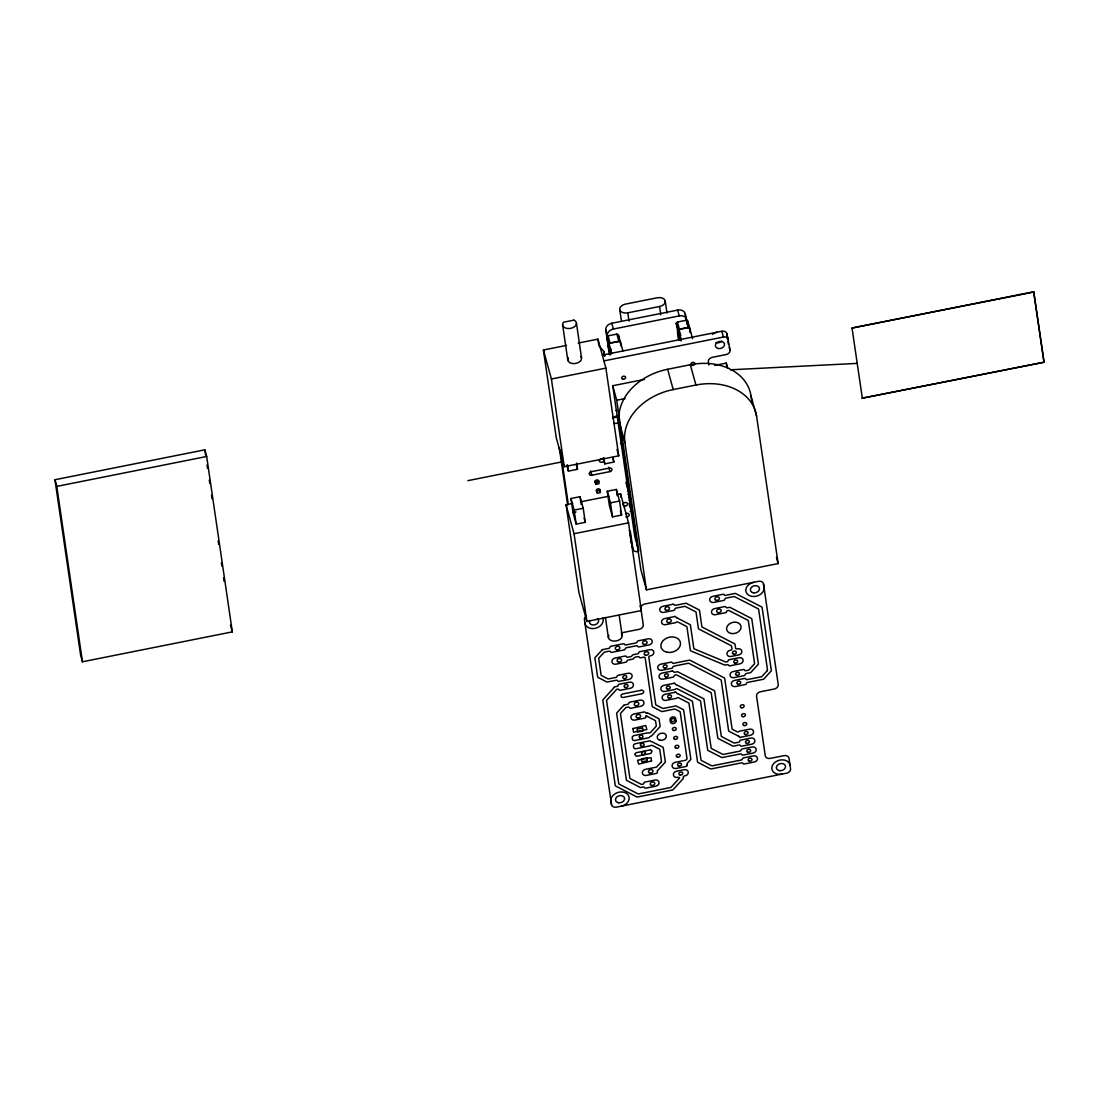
<?xml version="1.0" encoding="UTF-8"?>
<svg xmlns="http://www.w3.org/2000/svg" width="1099" height="1099" viewBox="0 0 1099 1099"><rect width="100%" height="100%" fill="white"/><g stroke="black" fill="none" stroke-linecap="round" stroke-linejoin="round"><path stroke-width="1.5" d="M622.913 350.842L618.38 334.893L616.869 334.11L608.049 335.868L606.854 337.187L609.876 351.364L611.387 352.147M608.873 344.564L610.082 343.231L618.902 341.473L620.413 342.256M609.492 345.237L608.283 346.556L610.316 353.933L611.525 352.6M680.748 338.3L679.223 337.53L676.201 323.353L677.41 322.034L686.229 320.276L687.74 321.059L692.59 338.671M678.234 330.717L679.443 329.398L688.249 327.639L689.774 328.422L690.364 332.502M680.02 340.333L678.509 339.564L677.506 332.75L678.715 331.431M620.509 443.653L621.443 442.622M619.795 309.849A6.965 4.492 -8.3 0 0 627.804 312.83L659.592 306.497A6.965 4.492 -8.3 0 0 665.211 300.783A6.965 4.492 -8.3 0 0 657.202 297.788L625.4 304.135A6.965 4.492 -8.3 0 0 619.795 309.849L621.333 320.372M609.396 354.757L605.755 329.865A6.965 5.303 -15.4 0 1 611.8 323.243L677.657 310.11A6.965 5.303 -15.4 0 1 685.24 314.012L687.562 324.782M610.014 353.919L607.349 335.662A6.965 5.303 -15.4 0 1 613.393 329.041L679.251 315.908A6.965 5.303 -15.4 0 1 686.834 319.809M578.101 343.094L597.925 339.138L605.906 368.124L618.737 455.824L564.24 466.69L556.245 437.704L543.414 350.004L566.534 345.402M610.549 354.867L608.846 343.245L620.207 340.978L620.935 345.965M602.362 355.087L721.851 331.252A4.643 3.531 -15.4 0 1 726.906 333.849L730.052 350.169A4.643 3.531 -15.4 0 1 726.013 354.579L712.399 357.299A4.643 3.531 -15.4 0 0 708.36 361.722L708.855 365.033M603.955 360.884L723.458 337.05A4.643 3.531 -15.4 0 1 728.513 339.646M543.414 350.004L551.41 379.004L605.906 368.124M54.95 479.727L204.84 449.821L206.667 456.483L232.329 631.87L82.452 661.777L80.612 655.1L54.95 479.727L56.791 486.39L82.452 661.777M56.791 486.39L206.667 456.483M862.372 398.456L852.027 328.024L1033.706 291.771L1044.05 362.217L862.289 398.168L1044.05 362.217M1033.788 292.059L852.027 328.024M667.629 369.278L690.337 364.744A55.678 42.408 -15.4 0 1 751.002 395.97L756.593 416.26L778.147 563.581L646.432 589.847L640.841 569.557L619.287 422.236A55.678 42.408 -15.4 0 1 667.629 369.278L673.22 389.568A55.678 42.408 -15.4 0 0 624.878 442.54L646.432 589.847M612.734 385.735L616.718 400.228L638.794 551.052L634.796 536.559L612.734 385.735L644.454 379.402M714.584 365.418L726.274 363.082L727.607 367.918M616.718 400.228L625.07 398.566M673.22 389.568L695.928 385.035A55.678 42.408 -15.4 0 1 756.593 416.26M467.913 480.648L561.369 461.992M566.837 465.317L568.43 471.114L577.511 469.3L576.604 463.064M603.172 458.077L604.766 463.874L613.846 462.061L613.173 457.376M591.743 475.235L609.918 471.608A2.322 1.772 -15.4 0 0 611.937 469.397A2.322 1.772 -15.4 0 0 609.409 468.092L591.235 471.718A2.322 1.772 -15.4 0 0 589.215 473.93A2.322 1.772 -15.4 0 0 591.743 475.235L590.548 470.88M595.837 484.343L599.01 483.711L598.653 481.252L595.479 481.898L595.837 484.343L594.957 481.183M570.944 498.493L580.025 496.679L583.226 508.288L585.272 522.313L576.192 524.127L572.991 512.532L570.944 498.493L574.131 510.101L576.192 524.127M607.28 491.253L616.36 489.44L619.561 501.034L621.608 515.06L612.528 516.873L609.327 505.279L607.28 491.253L610.467 502.847L612.528 516.873M617.253 494.523L620.564 493.863L628.546 522.849L641.376 610.549L586.866 621.416L578.885 592.43L566.054 504.729L572.661 503.424M580.918 501.776L608.997 496.171M574.131 510.101L583.226 508.288M610.467 502.847L619.561 501.034M572.991 512.532L576.027 511.928M566.054 504.729L574.049 533.729L628.546 522.849M674.525 616.594L664.785 618.545A3.709 2.83 -15.4 0 0 661.571 622.075L661.639 622.57A3.709 2.83 -15.4 0 0 665.678 624.644L675.404 622.707A1.387 1.058 -15.4 0 0 676.187 622.336A1.387 1.058 -15.4 0 1 677.987 622.075L686.463 626.43A1.387 1.058 -15.4 0 1 686.971 627.103L690.364 650.265A1.387 1.058 -15.4 0 0 690.955 650.979L724.488 664.964A1.387 1.058 -15.4 0 0 725.409 665.032L727.167 664.689A1.387 1.058 -15.4 0 1 728.623 665.238A1.387 1.058 -15.4 0 0 730.066 665.802L739.861 663.851A3.709 2.83 -15.4 0 0 743.075 660.32L743.006 659.826A3.709 2.83 -15.4 0 0 738.968 657.752L729.241 659.688A1.387 1.058 -15.4 0 0 728.033 660.774A1.387 1.058 -15.4 0 1 726.824 661.873L726.343 661.969A1.387 1.058 -15.4 0 1 725.422 661.886L694.403 648.959A1.387 1.058 -15.4 0 1 693.799 648.245L690.433 625.207A1.387 1.058 -15.4 0 0 689.925 624.548L677.314 618.064M621.416 632.859L639.247 629.301A4.643 3.531 -15.4 0 0 643.286 624.891L640.868 608.406A4.643 3.531 -15.4 0 1 644.893 603.997L758.447 581.344A4.643 3.531 -15.4 0 1 763.503 583.94L778.229 684.608A4.643 3.531 -15.4 0 1 774.204 689.018L760.577 691.738A4.643 3.531 -15.4 0 0 756.552 696.148L765.275 755.782A4.643 3.531 -15.4 0 0 770.33 758.379L783.958 755.659A4.643 3.531 -15.4 0 1 789.013 758.269L790.552 768.792A4.643 3.531 -15.4 0 1 786.513 773.201L616.539 807.119A4.643 3.531 -15.4 0 1 611.484 804.509L584.434 619.657A4.643 3.531 -15.4 0 1 586.262 616.168M673.824 683.372L664.084 685.323A3.709 2.83 -15.4 0 0 660.87 688.853L660.939 689.348A3.709 2.83 -15.4 0 0 664.977 691.422L674.704 689.485A1.387 1.058 -15.4 0 0 675.487 689.114A1.387 1.058 -15.4 0 1 677.286 688.853L700.049 700.558A1.387 1.058 -15.4 0 1 700.558 701.231L707.66 749.848A1.387 1.058 -15.4 0 0 708.168 750.507L721.507 757.376A1.387 1.058 -15.4 0 0 722.524 757.486L740.231 753.955A1.387 1.058 -15.4 0 1 741.688 754.518A1.387 1.058 -15.4 0 0 743.13 755.068L752.911 753.117A3.709 2.83 -15.4 0 0 756.139 749.587L756.071 749.092A3.709 2.83 -15.4 0 0 752.018 747.018L742.306 748.955A1.387 1.058 -15.4 0 0 741.097 750.04A1.387 1.058 -15.4 0 1 739.888 751.139L723.609 754.381A1.387 1.058 -15.4 0 1 722.606 754.271L711.63 748.625A1.387 1.058 -15.4 0 1 711.122 747.952L704.019 699.335A1.387 1.058 -15.4 0 0 703.511 698.676L676.613 684.842M675.129 692.288L665.39 694.225A3.709 2.83 -15.4 0 0 662.175 697.755L662.244 698.25A3.709 2.83 -15.4 0 0 666.282 700.338L676.009 698.387A1.387 1.058 -15.4 0 0 676.792 698.016A1.387 1.058 -15.4 0 1 678.591 697.769L688.51 702.865A1.387 1.058 -15.4 0 1 689.018 703.525L697.535 761.786A1.387 1.058 -15.4 0 0 698.044 762.459L710.325 768.778A1.387 1.058 -15.4 0 0 711.341 768.888L741.537 762.857A1.387 1.058 -15.4 0 1 742.979 763.42A1.387 1.058 -15.4 0 0 744.435 763.984L754.216 762.033A3.709 2.83 -15.4 0 0 757.445 758.502L757.376 758.008A3.709 2.83 -15.4 0 0 753.323 755.92L743.611 757.87A1.387 1.058 -15.4 0 0 742.402 758.956A1.387 1.058 -15.4 0 1 741.193 760.041L712.427 765.783A1.387 1.058 -15.4 0 1 711.424 765.66L701.505 760.563A1.387 1.058 -15.4 0 1 700.997 759.904L692.48 701.643A1.387 1.058 -15.4 0 0 691.972 700.983L677.918 693.744M740.575 737.25L750.315 735.3A3.709 2.83 -15.4 0 0 753.529 731.769L753.461 731.275A3.709 2.83 -15.4 0 0 749.422 729.2L739.696 731.137A1.387 1.058 -15.4 0 0 738.913 731.508A1.387 1.058 -15.4 0 1 737.113 731.769L732.58 729.434A1.387 1.058 -15.4 0 1 732.071 728.761L724.708 678.509A1.387 1.058 -15.4 0 0 724.2 677.836L690.172 660.32A1.387 1.058 -15.4 0 0 689.169 660.211L673.673 663.301A1.387 1.058 -15.4 0 1 672.231 662.738A1.387 1.058 -15.4 0 0 670.775 662.189L660.994 664.139A3.709 2.83 -15.4 0 0 657.765 667.67L657.834 668.151A3.709 2.83 -15.4 0 0 661.886 670.239L671.599 668.302A1.387 1.058 -15.4 0 0 672.808 667.203A1.387 1.058 -15.4 0 1 674.017 666.118L688.07 663.315A1.387 1.058 -15.4 0 1 689.073 663.439L720.738 679.731A1.387 1.058 -15.4 0 1 721.246 680.391L728.61 730.656A1.387 1.058 -15.4 0 0 729.104 731.316L737.786 735.781M857.247 363.384L730.34 369.8M650.581 749.985L651.968 750.851L651.061 753.227A3.105 2.363 -15.4 0 1 650.031 753.584L637.351 756.112A3.105 2.363 -15.4 0 1 636.28 756.181L634.741 754.285L635.813 752.925A3.105 2.363 -15.4 0 1 636.829 752.581L649.509 750.054A3.105 2.363 -15.4 0 1 650.581 749.985M677.204 330.167L678.715 330.936L680.748 338.794L679.539 340.113L677.506 332.75M609.354 344.784L607.843 344.001L609.876 351.364M609.286 353.37L610.797 354.153M647.036 716.273L654.812 720.271A2.322 1.772 -15.4 0 1 655.65 721.37L656.282 725.642A1.387 1.058 -15.4 0 1 655.993 726.466L650.526 732.442A1.387 1.058 -15.4 0 1 648.726 732.882A1.387 1.058 -15.4 0 0 647.847 732.827L634.247 735.533A2.322 1.772 -15.4 0 0 632.241 737.745L632.447 739.201A2.322 1.772 -15.4 0 0 634.975 740.492L648.561 737.786A1.387 1.058 -15.4 0 0 649.674 737.003A1.387 1.058 -15.4 0 1 650.787 736.234A1.387 1.058 -15.4 0 0 651.734 735.726L659.798 726.906A1.387 1.058 -15.4 0 0 660.087 726.082L659.07 719.199A1.387 1.058 -15.4 0 0 658.562 718.54L648.135 713.169A1.387 1.058 -15.4 0 0 647.132 713.045M599.614 346.583L603.653 351.199L604.986 356.049M729.255 347.27L730.052 350.169M721.851 331.252L723.458 337.05M776.416 557.33L778.147 563.581M686.229 320.276L688.249 327.639M677.657 310.11L679.251 315.908M690.337 364.744L695.928 385.035M677.41 322.034L679.443 329.398M679.443 330.854L680.762 335.648M676.201 323.353L681.229 340.937M616.869 334.11L618.902 341.473M611.8 323.243L613.393 329.041M608.049 335.868L610.082 343.231M605.755 329.865L607.349 335.662M608.846 343.245L611.566 353.109M619.287 422.236L624.878 442.54M616.965 449.381L618.737 455.824M625.922 482.324L628.628 492.187L631.444 511.406L629.178 503.191M612.651 457.706L613.846 462.061M632.117 546.066L632.928 548.964A4.643 3.531 -15.4 0 0 637.983 551.561M608.722 467.254L609.918 471.608M620.413 510.719L621.608 515.06M640.044 605.714L641.376 610.549M576.316 464.959L577.511 469.3M584.077 517.959L585.272 522.313M230.488 625.194L232.329 631.87M1033.706 291.771L1043.968 361.928M751.002 395.97L751.743 401.039M727.565 338.355L726.906 333.849L727.442 337.517A9.287 7.061 -15.4 0 1 727.414 339.055M728.005 341.363L728.445 344.372M726.274 363.082L726.769 366.475M690.145 332.145L689.416 327.172L678.069 329.439L679.525 339.399M687.74 321.059L688.73 327.859M685.24 314.012L685.968 318.985M680.061 335.071L680.473 337.874M665.211 300.783L667.011 313.064M659.592 306.497L660.801 314.74M627.804 312.83L629.013 321.087M618.38 334.893L618.984 338.973M610.838 348.878L611.25 351.68M632.928 548.964L630.51 532.479A4.643 3.531 -15.4 0 0 629.205 530.487M603.653 351.199L604.381 356.158M629.631 531.628L631.321 543.167M597.925 339.138L598.914 345.883M620.564 493.863L621.059 497.229M616.36 489.44L617.267 495.676M645.896 716.177L645.978 716.782A1.387 1.058 -15.4 0 1 644.77 718.1L635.057 720.037A3.709 2.83 -15.4 0 1 631.005 717.963L630.936 717.468A3.709 2.83 -15.4 0 1 634.164 713.938L643.945 711.987A1.387 1.058 -15.4 0 1 645.401 712.55A1.387 1.058 -15.4 0 0 646.844 713.1M603.859 457.637L604.766 463.874M576.426 323.037L581.55 358.109M619.218 615.55L622.158 635.593M562.633 324.961L567.771 360.032M605.439 617.487L608.365 637.53M580.025 496.679L581.165 504.482M567.524 464.877L568.43 471.114M551.41 379.004L564.24 466.69M574.049 533.729L586.866 621.416M560.353 449.986L568.293 504.262M559.254 447.581L567.688 505.238M204.84 449.821L205.568 454.876M207.052 465.001L207.546 468.366M209.277 480.181L209.772 483.546M211.489 495.347L211.983 498.726M218.152 540.887L218.646 544.252M221.366 562.812L221.861 566.177M223.592 577.978L224.072 581.357M763.503 583.94L764.039 587.608A9.287 7.061 -15.4 0 1 755.892 596.29A9.287 7.061 -15.4 0 1 745.85 591.125A9.287 7.061 -15.4 0 1 753.708 582.291M611.484 804.509L610.948 800.855A9.287 7.061 -15.4 0 1 619.094 792.159A9.287 7.061 -15.4 0 1 629.123 797.324A9.287 7.061 -15.4 0 1 621.278 806.171M584.929 623.009L584.943 623.174A9.287 7.061 -15.4 0 0 596.098 628.12A9.287 7.061 -15.4 0 0 602.637 617.995M781.774 774.149A9.287 7.061 -15.4 0 1 771.855 768.847A9.287 7.061 -15.4 0 1 779.864 760.096A9.287 7.061 -15.4 0 1 790.016 765.124M597.361 618.531A4.643 3.531 -15.4 0 1 597.609 623.202A4.643 3.531 -15.4 0 1 591.715 624.713A4.643 3.531 -15.4 0 1 589.792 620.468M646.033 716.15A1.387 1.058 -15.4 0 1 646.871 716.205M676.902 617.926A1.387 1.058 -15.4 0 1 676.022 617.253A2.006 1.525 -15.4 0 0 674.635 616.292M727.785 610.563A1.387 1.058 -15.4 0 0 726.576 611.648A1.387 1.058 -15.4 0 1 725.367 612.734L715.641 614.671A3.709 2.83 -15.4 0 1 711.602 612.596L711.534 612.102A3.709 2.83 -15.4 0 1 714.748 608.571L724.543 606.621A1.387 1.058 -15.4 0 1 725.986 607.184A1.387 1.058 -15.4 0 0 727.442 607.733L729.214 607.39A1.387 1.058 -15.4 0 1 730.231 607.5L751.304 618.352A1.387 1.058 -15.4 0 1 751.812 619.012L758.351 663.7A1.387 1.058 -15.4 0 1 758.063 664.524L751.015 672.245A1.387 1.058 -15.4 0 1 750.095 672.753L746.345 673.495A1.387 1.058 -15.4 0 0 745.136 674.58A1.387 1.058 -15.4 0 1 743.927 675.679L734.201 677.616A3.709 2.83 -15.4 0 1 730.162 675.528L730.093 675.047A3.709 2.83 -15.4 0 1 733.308 671.516L743.089 669.566A1.387 1.058 -15.4 0 1 744.545 670.115A1.387 1.058 -15.4 0 0 746.001 670.678L748.185 670.239A1.387 1.058 -15.4 0 0 749.106 669.744L754.257 664.084A1.387 1.058 -15.4 0 0 754.546 663.26L748.35 620.908A1.387 1.058 -15.4 0 0 747.842 620.234L729.132 610.604A1.387 1.058 -15.4 0 0 728.115 610.495M738.198 735.918A1.387 1.058 -15.4 0 1 739.077 736.591A2.006 1.525 -15.4 0 0 740.465 737.553M676.201 684.704A1.387 1.058 -15.4 0 1 675.322 684.031A2.006 1.525 -15.4 0 0 673.934 683.07M677.506 693.62A1.387 1.058 -15.4 0 1 676.627 692.947A2.006 1.525 -15.4 0 0 675.239 691.985M687.177 765.151A1.387 1.058 -15.4 0 1 685.968 766.47L676.242 768.421A3.709 2.83 -15.4 0 1 672.203 766.333L672.135 765.838A3.709 2.83 -15.4 0 1 675.349 762.308L685.295 760.329A1.387 1.058 -15.4 0 0 686.216 759.821L686.696 759.299A1.387 1.058 -15.4 0 0 686.999 758.475L680.212 712.138A1.387 1.058 -15.4 0 0 679.704 711.479L675.349 709.24A1.387 1.058 -15.4 0 0 674.346 709.116L662.395 711.506A1.387 1.058 -15.4 0 1 661.392 711.383L652.751 706.945A1.387 1.058 -15.4 0 1 652.243 706.286L645.182 657.971A1.387 1.058 -15.4 0 0 643.657 657.202L640.786 657.765A1.387 1.058 -15.4 0 1 639.33 657.216A1.387 1.058 -15.4 0 0 637.873 656.653L635.359 657.161A1.387 1.058 -15.4 0 0 634.439 657.655L633.532 658.644A1.387 1.058 -15.4 0 1 632.626 659.139L628.216 660.032A1.387 1.058 -15.4 0 0 626.993 661.117A1.387 1.058 -15.4 0 1 625.784 662.202L616.072 664.139A3.709 2.83 -15.4 0 1 612.033 662.065L611.951 661.571A3.709 2.83 -15.4 0 1 615.179 658.04L624.96 656.089A1.387 1.058 -15.4 0 1 626.416 656.653A1.387 1.058 -15.4 0 0 627.859 657.202L630.702 656.639A1.387 1.058 -15.4 0 0 631.623 656.144L632.529 655.155A1.387 1.058 -15.4 0 1 633.45 654.647L637.53 653.836A1.387 1.058 -15.4 0 0 638.739 652.737A1.387 1.058 -15.4 0 1 639.948 651.652L649.674 649.715A3.709 2.83 -15.4 0 1 653.713 651.789L653.795 652.284A3.709 2.83 -15.4 0 1 650.567 655.815L650.017 655.924A1.387 1.058 -15.4 0 0 648.808 657.257L655.705 704.39A1.387 1.058 -15.4 0 0 656.213 705.063L662.491 708.278A1.387 1.058 -15.4 0 0 663.494 708.402L675.445 706.011A1.387 1.058 -15.4 0 1 676.448 706.135L683.166 709.597A1.387 1.058 -15.4 0 1 683.674 710.256L690.804 758.914A1.387 1.058 -15.4 0 1 690.502 759.739L687.892 762.596A3.709 2.83 -15.4 0 0 687.122 764.794M693.964 365.047A1.978 1.497 -15.4 0 1 691.01 364.525A1.978 1.497 -15.4 0 1 692.974 362.368A1.978 1.497 -15.4 0 1 694.705 364.25M625.633 513.796A2.322 1.772 -15.4 0 1 628.559 513.728A2.322 1.772 -15.4 0 1 628.738 516.008A2.322 1.772 -15.4 0 1 625.867 516.86M597.1 483.011A1.992 1.525 -15.4 0 1 594.944 481.486A1.992 1.525 -15.4 0 1 597.664 480.002A1.992 1.525 -15.4 0 1 598.419 482.296M597.307 491.885A1.992 1.525 -15.4 0 1 596.565 489.714A1.992 1.525 -15.4 0 1 599.518 489.124A1.992 1.525 -15.4 0 1 599.436 491.459M602.898 458.846A2.322 1.772 -15.4 0 1 603.241 461.621A2.322 1.772 -15.4 0 1 599.697 461.621A2.322 1.772 -15.4 0 1 601.002 458.86M619.424 421.975A4.643 3.531 -15.4 0 1 613.695 423.115M612.583 417.977A4.643 3.531 -15.4 0 1 618.627 416.521M721.7 341.226A4.643 3.531 -15.4 0 1 715.875 342.462M618.133 415.862A4.643 3.531 -15.4 0 1 612.5 417.455M615.976 410.449A4.643 3.531 -15.4 0 1 617.02 410.724M580.876 356.571A6.965 4.492 -8.3 0 1 574.832 363.577A6.965 4.492 -8.3 0 1 568.307 357.821M621.443 633.999A6.965 4.492 -8.3 0 1 615.536 641.047A6.965 4.492 -8.3 0 1 608.86 635.387M712.386 334.384A9.287 7.061 -15.4 0 1 717.111 332.2M628.01 494.591A3.709 2.83 -15.4 0 1 629.37 494.852M630.084 499.702A3.709 2.83 -15.4 0 1 629.191 500.32M629.246 505.471A3.709 2.83 -15.4 0 1 630.963 505.719M631.664 510.568A3.709 2.83 -15.4 0 1 630.125 511.475M632.969 728.541L633.477 732.209L646.885 729.544L645.717 725.491L632.969 728.541M651.515 760.975L638.629 764.121L637.557 760.288L651.034 757.596L651.501 761.044M601.991 650.045L595.205 657.477A1.387 1.058 -15.4 0 0 594.916 658.301L597.622 676.819A1.387 1.058 -15.4 0 0 598.131 677.479L606.607 681.847A1.387 1.058 -15.4 0 0 607.623 681.957L616.182 680.254A1.387 1.058 -15.4 0 1 617.638 680.817A1.387 1.058 -15.4 0 0 619.08 681.366L628.875 679.416A3.709 2.83 -15.4 0 0 632.09 675.885L632.021 675.404A3.709 2.83 -15.4 0 0 627.982 673.316L618.256 675.253A1.387 1.058 -15.4 0 0 617.047 676.352A1.387 1.058 -15.4 0 1 615.838 677.437L608.722 678.852A1.387 1.058 -15.4 0 1 607.706 678.742L601.606 675.597A1.387 1.058 -15.4 0 1 601.098 674.937L598.721 658.741A1.387 1.058 -15.4 0 1 599.01 657.916L603.901 652.559A1.387 1.058 -15.4 0 1 604.821 652.05L609.038 651.212A1.387 1.058 -15.4 0 1 610.495 651.776A1.387 1.058 -15.4 0 0 611.937 652.339L623.998 649.935A1.387 1.058 -15.4 0 0 625.207 648.836A1.387 1.058 -15.4 0 1 626.416 647.751L636.294 645.772A1.387 1.058 -15.4 0 1 637.736 646.336A1.387 1.058 -15.4 0 0 639.192 646.899L648.973 644.948A3.709 2.83 -15.4 0 0 652.202 641.418L652.119 640.923A3.709 2.83 -15.4 0 0 648.08 638.835L638.368 640.786A1.387 1.058 -15.4 0 0 637.159 641.871A1.387 1.058 -15.4 0 1 635.936 642.956L626.073 644.934A1.387 1.058 -15.4 0 1 624.617 644.371A1.387 1.058 -15.4 0 0 623.16 643.808L611.113 646.212A1.387 1.058 -15.4 0 0 609.904 647.311A1.387 1.058 -15.4 0 1 608.695 648.396L602.911 649.55A1.387 1.058 -15.4 0 0 601.991 650.045M614.396 687.205L603.104 699.596A1.387 1.058 -15.4 0 0 602.815 700.42L615.248 785.414A1.387 1.058 -15.4 0 0 615.756 786.073L636.664 796.844A1.387 1.058 -15.4 0 0 637.681 796.954L672.258 790.057A1.387 1.058 -15.4 0 0 673.179 789.563L683.056 778.738A1.387 1.058 -15.4 0 0 683.344 777.913L683.248 777.268A1.387 1.058 -15.4 0 1 684.457 775.949L685.007 775.839A3.709 2.83 -15.4 0 0 688.221 772.309L688.153 771.814A3.709 2.83 -15.4 0 0 684.114 769.74L676.654 771.223A3.709 2.83 -15.4 0 0 673.44 774.754L673.508 775.248A3.709 2.83 -15.4 0 0 677.547 777.323L679.539 777.488A1.387 1.058 -15.4 0 1 679.251 778.298L671.269 787.049A1.387 1.058 -15.4 0 1 670.349 787.557L638.78 793.849A1.387 1.058 -15.4 0 1 637.763 793.739L619.218 784.191A1.387 1.058 -15.4 0 1 618.71 783.532L606.607 700.846A1.387 1.058 -15.4 0 1 606.909 700.022L616.319 689.719A1.387 1.058 -15.4 0 1 617.24 689.21L617.487 689.169A1.387 1.058 -15.4 0 1 618.943 689.719A1.387 1.058 -15.4 0 0 620.386 690.282L630.167 688.331A3.709 2.83 -15.4 0 0 633.395 684.801L633.326 684.306A3.709 2.83 -15.4 0 0 629.274 682.232L619.493 684.182A1.387 1.058 -15.4 0 0 618.284 685.268A1.387 1.058 -15.4 0 1 617.075 686.353L615.316 686.71A1.387 1.058 -15.4 0 0 614.396 687.205M623.628 705.421L616.965 712.715A1.387 1.058 -15.4 0 0 616.676 713.539L626.389 779.905A1.387 1.058 -15.4 0 0 626.897 780.578L640.003 787.31A1.387 1.058 -15.4 0 0 641.005 787.434L643.066 787.021A1.387 1.058 -15.4 0 1 644.522 787.571A1.387 1.058 -15.4 0 0 645.978 788.134L655.76 786.183A3.709 2.83 -15.4 0 0 658.974 782.653L658.905 782.158A3.709 2.83 -15.4 0 0 654.867 780.084L645.14 782.021A1.387 1.058 -15.4 0 0 643.932 783.106A1.387 1.058 -15.4 0 1 642.723 784.205L642.104 784.329A1.387 1.058 -15.4 0 1 641.088 784.205L630.359 778.683A1.387 1.058 -15.4 0 1 629.851 778.023L620.482 713.979A1.387 1.058 -15.4 0 1 620.77 713.155L625.551 707.921A1.387 1.058 -15.4 0 1 626.471 707.426L628.024 707.11A1.387 1.058 -15.4 0 1 629.466 707.674A1.387 1.058 -15.4 0 0 630.922 708.237L640.703 706.272A3.709 2.83 -15.4 0 0 643.932 702.742L643.863 702.261A3.709 2.83 -15.4 0 0 639.81 700.173L630.029 702.124A1.387 1.058 -15.4 0 0 628.82 703.223A1.387 1.058 -15.4 0 1 627.611 704.308L624.548 704.912A1.387 1.058 -15.4 0 0 623.628 705.421M661.2 762.033L656.927 766.717A1.387 1.058 -15.4 0 1 656.007 767.226L645.621 769.286A3.709 2.83 -15.4 0 0 642.393 772.817L642.462 773.311A3.709 2.83 -15.4 0 0 646.514 775.399L656.227 773.449A1.387 1.058 -15.4 0 0 657.436 772.13L657.326 771.374A1.387 1.058 -15.4 0 1 657.614 770.55L664.991 762.472A1.387 1.058 -15.4 0 0 665.293 761.648L663.26 747.801A1.387 1.058 -15.4 0 0 662.752 747.141L651.721 741.619A1.387 1.058 -15.4 0 1 650.635 741.262A1.387 1.058 -15.4 0 0 649.344 740.932L635.442 743.707A2.322 1.772 -15.4 0 0 633.436 745.919L633.642 747.375A2.322 1.772 -15.4 0 0 636.17 748.666L649.674 745.933A3.943 3.009 -15.4 0 0 650.429 745.63L651.982 745.273L659.29 749.023A1.387 1.058 -15.4 0 1 659.798 749.697L661.488 761.209A1.387 1.058 -15.4 0 1 661.2 762.033M767.212 670.692L762.074 676.325A1.387 1.058 -15.4 0 1 761.167 676.819L747.306 679.58A1.387 1.058 -15.4 0 1 745.85 679.031A1.387 1.058 -15.4 0 0 744.394 678.468L734.613 680.418A3.709 2.83 -15.4 0 0 731.385 683.949L731.467 684.443A3.709 2.83 -15.4 0 0 735.506 686.518L745.232 684.581A1.387 1.058 -15.4 0 0 746.441 683.496A1.387 1.058 -15.4 0 1 747.65 682.41L763.077 679.333A1.387 1.058 -15.4 0 0 763.997 678.825L771.017 671.132A1.387 1.058 -15.4 0 0 771.306 670.308L762.129 607.568A1.387 1.058 -15.4 0 0 761.621 606.909L735.781 593.611A1.387 1.058 -15.4 0 0 734.778 593.501L725.615 595.328A1.387 1.058 -15.4 0 1 724.2 594.834A1.387 1.058 -15.4 0 0 722.785 594.339L712.963 596.304A3.709 2.83 -15.4 0 0 709.734 599.834L709.803 600.315A3.709 2.83 -15.4 0 0 713.855 602.403L723.568 600.466A1.387 1.058 -15.4 0 0 724.791 599.298A1.387 1.058 -15.4 0 1 725.999 598.131L733.679 596.606A1.387 1.058 -15.4 0 1 734.695 596.716L758.159 608.791A1.387 1.058 -15.4 0 1 758.667 609.464L767.5 669.868A1.387 1.058 -15.4 0 1 767.212 670.692M573.953 320.139L563.553 322.213A6.965 4.492 -8.3 0 0 565.71 328.093A6.965 4.492 -8.3 0 0 575.079 326.211A6.965 4.492 -8.3 0 0 573.953 320.139M599.958 490.168L596.784 490.8L597.142 493.259L600.315 492.627L599.958 490.168M672.822 604.299L662.999 606.263A3.709 2.83 -15.4 0 0 659.771 609.794L659.84 610.288A3.709 2.83 -15.4 0 0 663.892 612.363L673.605 610.426A1.387 1.058 -15.4 0 0 674.827 609.272A1.387 1.058 -15.4 0 1 676.036 608.104L684.457 606.428A1.387 1.058 -15.4 0 1 685.46 606.538L695.557 611.731A1.387 1.058 -15.4 0 1 696.065 612.39L698.401 628.408A1.387 1.058 -15.4 0 0 698.909 629.081L731.069 645.621A1.387 1.058 -15.4 0 1 731.577 646.294L731.961 648.891A1.387 1.058 -15.4 0 1 730.753 650.223L730.217 650.32A3.709 2.83 -15.4 0 0 726.989 653.85L727.057 654.345A3.709 2.83 -15.4 0 0 731.11 656.433L738.555 654.949A3.709 2.83 -15.4 0 0 741.77 651.405L741.701 650.924A3.709 2.83 -15.4 0 0 737.663 648.836L737.113 648.946A1.387 1.058 -15.4 0 1 735.602 648.163L735.052 644.399A1.387 1.058 -15.4 0 0 734.544 643.739L702.371 627.186A1.387 1.058 -15.4 0 1 701.863 626.526L699.527 610.508A1.387 1.058 -15.4 0 0 699.019 609.835L686.559 603.433A1.387 1.058 -15.4 0 0 685.556 603.324L675.665 605.288A1.387 1.058 -15.4 0 1 674.236 604.793A1.387 1.058 -15.4 0 0 672.822 604.299M672.08 671.091L662.299 673.041A3.709 2.83 -15.4 0 0 659.07 676.572L659.139 677.066A3.709 2.83 -15.4 0 0 663.192 679.141L672.904 677.204A1.387 1.058 -15.4 0 0 674.113 676.119A1.387 1.058 -15.4 0 1 675.322 675.033L675.871 674.923A1.387 1.058 -15.4 0 1 676.874 675.033L710.723 692.452A1.387 1.058 -15.4 0 1 711.232 693.126L717.784 737.91A1.387 1.058 -15.4 0 0 718.293 738.569L732.676 745.974A1.387 1.058 -15.4 0 0 733.692 746.084L738.926 745.04A1.387 1.058 -15.4 0 1 740.383 745.603A1.387 1.058 -15.4 0 0 741.825 746.166L751.62 744.215A3.709 2.83 -15.4 0 0 754.834 740.685L754.766 740.19A3.709 2.83 -15.4 0 0 750.727 738.102L741.001 740.039A1.387 1.058 -15.4 0 0 739.792 741.138A1.387 1.058 -15.4 0 1 738.583 742.223L734.778 742.979A1.387 1.058 -15.4 0 1 733.775 742.869L721.768 736.687A1.387 1.058 -15.4 0 1 721.26 736.028L714.707 691.23A1.387 1.058 -15.4 0 0 714.199 690.57L677.973 671.929A1.387 1.058 -15.4 0 0 676.957 671.819L674.978 672.203A1.387 1.058 -15.4 0 1 673.536 671.654A1.387 1.058 -15.4 0 0 672.08 671.091M641.17 690.296L622.996 693.922A2.322 1.772 -15.4 0 0 620.99 696.12A2.322 1.772 -15.4 0 0 623.504 697.425L641.679 693.799A2.322 1.772 -15.4 0 0 643.698 691.587A2.322 1.772 -15.4 0 0 641.17 690.296M642.572 728.005L637.118 729.09L637.544 732.003L642.997 730.917L642.572 728.005M646.926 757.815L641.473 758.901L641.898 761.813L647.352 760.728L646.926 757.815M676.009 720.793L675.693 718.595A2.871 2.184 -15.4 0 0 672.561 716.988A2.871 2.184 -15.4 0 0 670.06 719.721L670.376 721.919A2.871 2.184 -15.4 0 0 673.508 723.527A2.871 2.184 -15.4 0 0 676.009 720.793M731.412 633.532A7.363 5.605 -15.4 0 0 740.96 626.059A7.363 5.605 -15.4 0 0 729.118 624.081A7.363 5.605 -15.4 0 0 731.412 633.532M667.423 652.311A9.96 7.583 -15.4 0 0 680.336 642.228A9.96 7.583 -15.4 0 0 664.318 639.549A9.96 7.583 -15.4 0 0 667.423 652.311M660.252 740.273A4.643 3.531 -15.4 0 0 666.269 735.561A4.643 3.531 -15.4 0 0 658.809 734.324A4.643 3.531 -15.4 0 0 660.252 740.273M779.425 770.646A4.643 3.531 -15.4 0 0 785.442 765.934A4.643 3.531 -15.4 0 0 777.982 764.698A4.643 3.531 -15.4 0 0 779.425 770.646M618.531 802.737A4.643 3.531 -15.4 0 0 624.548 798.039A4.643 3.531 -15.4 0 0 617.075 796.789A4.643 3.531 -15.4 0 0 618.531 802.737M753.406 592.814A4.643 3.531 -15.4 0 0 759.423 588.102A4.643 3.531 -15.4 0 0 751.963 586.866A4.643 3.531 -15.4 0 0 753.406 592.814M642.764 754.546A1.923 1.47 -15.4 0 0 645.305 752.636A1.923 1.47 -15.4 0 0 642.228 752.059A1.923 1.47 -15.4 0 0 642.764 754.546M640.442 738.212A1.923 1.47 -15.4 0 0 642.901 736.234A1.923 1.47 -15.4 0 0 639.783 735.767A1.923 1.47 -15.4 0 0 640.442 738.212M641.637 746.386A1.923 1.47 -15.4 0 0 644.096 744.408A1.923 1.47 -15.4 0 0 640.978 743.941A1.923 1.47 -15.4 0 0 641.637 746.386M637.571 718.018A2.322 1.772 -15.4 0 0 640.58 715.669A2.322 1.772 -15.4 0 0 636.843 715.051A2.322 1.772 -15.4 0 0 637.571 718.018M635.772 705.75A2.322 1.772 -15.4 0 0 638.78 703.387A2.322 1.772 -15.4 0 0 635.057 702.769A2.322 1.772 -15.4 0 0 635.772 705.75M624.095 678.633A1.992 1.525 -15.4 0 0 626.691 676.599A1.992 1.525 -15.4 0 0 623.476 676.064A1.992 1.525 -15.4 0 0 624.095 678.633M625.4 687.534A1.992 1.525 -15.4 0 0 627.996 685.515A1.992 1.525 -15.4 0 0 624.782 684.979A1.992 1.525 -15.4 0 0 625.4 687.534M651.734 785.469A2.322 1.772 -15.4 0 0 654.743 783.12A2.322 1.772 -15.4 0 0 651.006 782.502A2.322 1.772 -15.4 0 0 651.734 785.469M649.935 773.188A2.322 1.772 -15.4 0 0 652.943 770.839A2.322 1.772 -15.4 0 0 649.207 770.22A2.322 1.772 -15.4 0 0 649.935 773.188M616.786 649.852A2.322 1.772 -15.4 0 0 619.795 647.49A2.322 1.772 -15.4 0 0 616.072 646.871A2.322 1.772 -15.4 0 0 616.786 649.852M618.586 662.12A2.322 1.772 -15.4 0 0 621.594 659.771A2.322 1.772 -15.4 0 0 617.858 659.153A2.322 1.772 -15.4 0 0 618.586 662.12M716.369 600.384A2.322 1.772 -15.4 0 0 719.378 598.035A2.322 1.772 -15.4 0 0 715.641 597.403A2.322 1.772 -15.4 0 0 716.369 600.384M718.155 612.651A2.322 1.772 -15.4 0 0 721.164 610.302A2.322 1.772 -15.4 0 0 717.441 609.684A2.322 1.772 -15.4 0 0 718.155 612.651M666.406 610.343A2.322 1.772 -15.4 0 0 669.415 607.994A2.322 1.772 -15.4 0 0 665.678 607.376A2.322 1.772 -15.4 0 0 666.406 610.343M668.206 622.625A2.322 1.772 -15.4 0 0 671.214 620.276A2.322 1.772 -15.4 0 0 667.478 619.657A2.322 1.772 -15.4 0 0 668.206 622.625M667.601 689.155A1.992 1.525 -15.4 0 0 670.198 687.136A1.992 1.525 -15.4 0 0 666.983 686.6A1.992 1.525 -15.4 0 0 667.601 689.155M668.906 698.071A1.992 1.525 -15.4 0 0 671.503 696.038A1.992 1.525 -15.4 0 0 668.288 695.502A1.992 1.525 -15.4 0 0 668.906 698.071M735.025 663.068A1.992 1.525 -15.4 0 0 737.621 661.048A1.992 1.525 -15.4 0 0 734.407 660.513A1.992 1.525 -15.4 0 0 735.025 663.068M733.72 654.166A1.992 1.525 -15.4 0 0 736.316 652.133A1.992 1.525 -15.4 0 0 733.102 651.597A1.992 1.525 -15.4 0 0 733.72 654.166M736.825 675.349A1.992 1.525 -15.4 0 0 739.407 673.33A1.992 1.525 -15.4 0 0 736.206 672.794A1.992 1.525 -15.4 0 0 736.825 675.349M738.13 684.251A1.992 1.525 -15.4 0 0 740.712 682.232A1.992 1.525 -15.4 0 0 737.511 681.696A1.992 1.525 -15.4 0 0 738.13 684.251M665.815 676.874A1.992 1.525 -15.4 0 0 668.398 674.855A1.992 1.525 -15.4 0 0 665.183 674.319A1.992 1.525 -15.4 0 0 665.815 676.874M664.51 667.972A1.992 1.525 -15.4 0 0 667.093 665.953A1.992 1.525 -15.4 0 0 663.878 665.417A1.992 1.525 -15.4 0 0 664.51 667.972M645.635 655.279A2.322 1.772 -15.4 0 0 648.644 652.93A2.322 1.772 -15.4 0 0 644.907 652.311A2.322 1.772 -15.4 0 0 645.635 655.279M644.041 644.412A2.322 1.772 -15.4 0 0 647.05 642.063A2.322 1.772 -15.4 0 0 643.313 641.431A2.322 1.772 -15.4 0 0 644.041 644.412M680.185 775.042A1.978 1.497 -15.4 0 0 682.74 773.037A1.978 1.497 -15.4 0 0 679.567 772.515A1.978 1.497 -15.4 0 0 680.185 775.042M678.88 766.127A1.978 1.497 -15.4 0 0 681.435 764.135A1.978 1.497 -15.4 0 0 678.262 763.599A1.978 1.497 -15.4 0 0 678.88 766.127M676.27 748.309A1.978 1.497 -15.4 0 0 678.825 746.317A1.978 1.497 -15.4 0 0 675.651 745.781A1.978 1.497 -15.4 0 0 676.27 748.309M677.575 757.225A1.978 1.497 -15.4 0 0 680.13 755.219A1.978 1.497 -15.4 0 0 676.957 754.697A1.978 1.497 -15.4 0 0 677.575 757.225M673.66 730.492A1.978 1.497 -15.4 0 0 676.228 728.486A1.978 1.497 -15.4 0 0 673.055 727.964A1.978 1.497 -15.4 0 0 673.66 730.492M672.368 721.59A1.978 1.497 -15.4 0 0 674.923 719.584A1.978 1.497 -15.4 0 0 671.75 719.062A1.978 1.497 -15.4 0 0 672.368 721.59M674.965 739.407A1.978 1.497 -15.4 0 0 677.52 737.402A1.978 1.497 -15.4 0 0 674.36 736.88A1.978 1.497 -15.4 0 0 674.965 739.407M749.408 761.222A1.978 1.497 -15.4 0 0 751.963 759.23A1.978 1.497 -15.4 0 0 748.79 758.695A1.978 1.497 -15.4 0 0 749.408 761.222M748.103 752.32A1.978 1.497 -15.4 0 0 750.658 750.315A1.978 1.497 -15.4 0 0 747.485 749.793A1.978 1.497 -15.4 0 0 748.103 752.32M745.493 734.503A1.978 1.497 -15.4 0 0 748.048 732.497A1.978 1.497 -15.4 0 0 744.875 731.975A1.978 1.497 -15.4 0 0 745.493 734.503M746.798 743.405A1.978 1.497 -15.4 0 0 749.353 741.413A1.978 1.497 -15.4 0 0 746.18 740.877A1.978 1.497 -15.4 0 0 746.798 743.405M742.883 716.685A1.978 1.497 -15.4 0 0 745.438 714.68A1.978 1.497 -15.4 0 0 742.265 714.158A1.978 1.497 -15.4 0 0 742.883 716.685M741.578 707.77A1.978 1.497 -15.4 0 0 744.133 705.778A1.978 1.497 -15.4 0 0 740.96 705.242A1.978 1.497 -15.4 0 0 741.578 707.77M744.188 725.587A1.978 1.497 -15.4 0 0 746.743 723.595A1.978 1.497 -15.4 0 0 743.57 723.06A1.978 1.497 -15.4 0 0 744.188 725.587M623.051 379.224A1.978 1.497 -15.4 0 0 625.565 377.191A1.978 1.497 -15.4 0 0 622.377 376.71A1.978 1.497 -15.4 0 0 623.051 379.224M624.589 506.062A2.322 1.772 -15.4 0 0 627.543 503.672A2.322 1.772 -15.4 0 0 623.792 503.095A2.322 1.772 -15.4 0 0 624.589 506.062M718.499 348.534A4.643 3.531 -15.4 0 0 724.42 343.753A4.643 3.531 -15.4 0 0 716.905 342.627A4.643 3.531 -15.4 0 0 718.499 348.534"/></g></svg>
